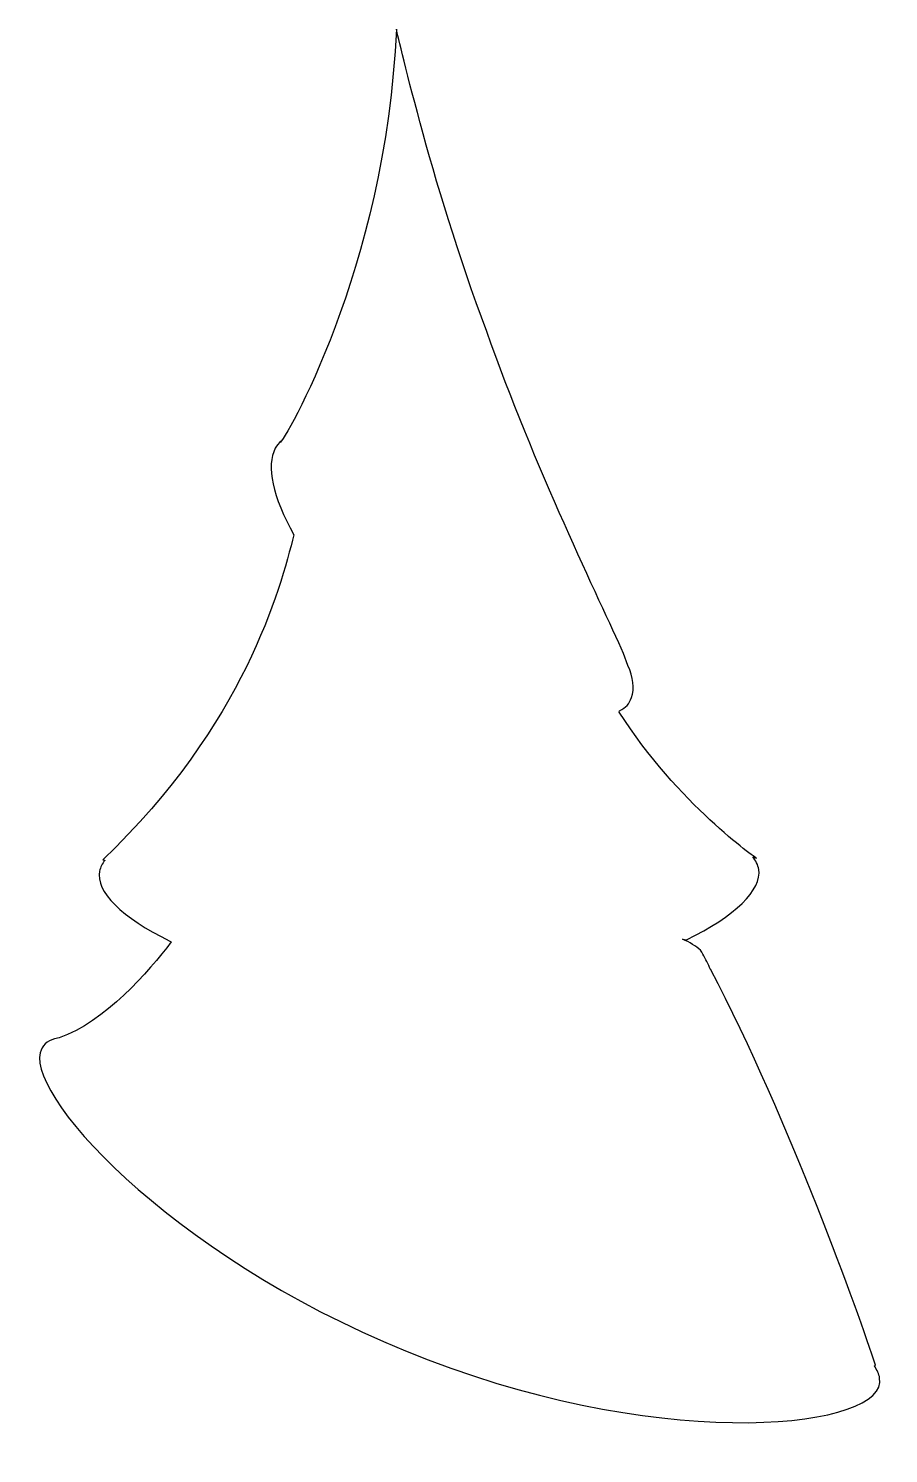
# Model space of a CAD drawing. Header units: centimetres. Extents: x -6 to 6, y -10.2 to 9.7.
import ezdxf

# ---------------------------------------------------------------- set-up
doc = ezdxf.new("R2010")
doc.units = ezdxf.units.CM
doc.header["$MEASUREMENT"] = 0
doc.layers.add('Camada 1', color=7, linetype='Continuous')

msp = doc.modelspace()

# ---------------------------------------------------------------- linework, layer by layer
at = {"layer": 'Camada 1'}
msp.add_open_spline([(-2.31414, 2.66781), (-2.61082, 3.18848), (-2.70694, 3.63362), (-2.57571, 3.87399), (-2.57571, 3.87399), (-2.55298, 3.91402), (-2.52494, 3.94733), (-2.49184, 3.97427), (-2.49184, 3.97427), (-2.49184, 3.97427), (-2.50975, 3.95382), (-2.50975, 3.95382), (-2.50975, 3.95382), (-2.47607, 3.93456), (-1.03144, 6.3537), (-0.88531, 9.72295), (-0.88531, 9.72295), (-0.87989, 9.73176), (-0.42422, 7.62912), (0.37657, 5.5047), (0.37657, 5.5047), (1.03565, 3.63044), (1.95963, 1.73928), (2.28747, 1.0117), (2.28747, 1.0117), (2.28747, 1.0117), (2.34819, 0.84488), (2.34819, 0.84488), (2.34819, 0.84488), (2.42204, 0.6752), (2.44259, 0.52307), (2.39764, 0.39488), (2.39764, 0.39488), (2.36425, 0.30294), (2.32514, 0.26164), (2.23077, 0.20927), (2.23077, 0.20927), (2.23077, 0.20927), (2.22675, 0.19244), (2.22675, 0.19244), (2.22675, 0.19244), (3.04577, -1.08783), (4.14199, -1.85186), (4.14342, -1.84549), (4.14342, -1.84549), (4.14342, -1.84549), (4.08947, -1.82763), (4.08947, -1.82763), (4.08947, -1.82763), (4.13524, -1.87981), (4.16392, -1.93762), (4.174, -2.0017), (4.174, -2.0017), (4.2217, -2.28443), (3.84057, -2.6571), (3.16673, -2.98333), (3.16673, -2.98333), (3.16673, -2.98333), (3.10834, -2.97476), (3.10834, -2.97476), (3.10834, -2.97476), (3.21232, -3.02082), (3.29805, -3.07244), (3.36332, -3.13023), (3.36332, -3.13023), (3.40126, -3.20087), (3.43862, -3.27133), (3.47598, -3.34314), (3.47598, -3.34314), (3.49204, -3.38981), (3.5008, -3.40743), (3.50212, -3.3923), (3.50212, -3.3923), (4.62935, -5.56392), (5.57172, -8.21166), (5.80415, -8.92005), (5.80415, -8.92005), (5.80415, -8.92005), (5.7874, -8.93249), (5.7874, -8.93249), (5.7874, -8.93249), (5.82883, -8.98908), (5.85415, -9.04475), (5.86212, -9.09968), (5.86212, -9.09968), (5.98579, -9.79286), (2.95567, -10.15251), (-0.43994, -8.84399), (-0.43994, -8.84399), (-3.8475, -7.55326), (-6.02071, -5.22733), (-5.85715, -4.56109), (-5.85715, -4.56109), (-5.83223, -4.45893), (-5.76396, -4.39565), (-5.65585, -4.36599), (-5.65585, -4.36599), (-5.65585, -4.36599), (-5.59293, -4.35456), (-5.59293, -4.35456), (-5.59293, -4.35456), (-4.95901, -4.13056), (-4.33984, -3.43045), (-4.02845, -3.01394), (-4.02845, -3.01394), (-4.02845, -3.01394), (-4.04567, -3.00116), (-4.04567, -3.00116), (-4.04567, -3.00116), (-4.71652, -2.67781), (-5.08942, -2.30703), (-5.02751, -2.02651), (-5.02751, -2.02651), (-5.01619, -1.97179), (-4.99097, -1.9216), (-4.95279, -1.87559), (-4.95279, -1.87559), (-4.95279, -1.87559), (-4.95356, -1.87495), (-4.95356, -1.87495), (-4.95356, -1.87495), (-4.96285, -1.87262), (-4.97253, -1.87069), (-4.98221, -1.86836), (-4.98221, -1.86836), (-2.99409, 0.03999), (-2.51647, 1.89774), (-2.31414, 2.66781), (-2.31414, 2.66781), (-2.31414, 2.66781), (-2.31414, 2.66781), (-2.31414, 2.66781)], degree=3, knots=[0, 0, 0, 0, 0.02941176, 0.02941176, 0.02941176, 0.02941176, 0.05882353, 0.05882353, 0.05882353, 0.05882353, 0.08823529, 0.08823529, 0.08823529, 0.08823529, 0.11764706, 0.11764706, 0.11764706, 0.11764706, 0.14705882, 0.14705882, 0.14705882, 0.14705882, 0.17647059, 0.17647059, 0.17647059, 0.17647059, 0.20588235, 0.20588235, 0.20588235, 0.20588235, 0.23529412, 0.23529412, 0.23529412, 0.23529412, 0.26470588, 0.26470588, 0.26470588, 0.26470588, 0.29411765, 0.29411765, 0.29411765, 0.29411765, 0.32352941, 0.32352941, 0.32352941, 0.32352941, 0.35294118, 0.35294118, 0.35294118, 0.35294118, 0.38235294, 0.38235294, 0.38235294, 0.38235294, 0.41176471, 0.41176471, 0.41176471, 0.41176471, 0.44117647, 0.44117647, 0.44117647, 0.44117647, 0.47058824, 0.47058824, 0.47058824, 0.47058824, 0.5, 0.5, 0.5, 0.5, 0.52941176, 0.52941176, 0.52941176, 0.52941176, 0.55882353, 0.55882353, 0.55882353, 0.55882353, 0.58823529, 0.58823529, 0.58823529, 0.58823529, 0.61764706, 0.61764706, 0.61764706, 0.61764706, 0.64705882, 0.64705882, 0.64705882, 0.64705882, 0.67647059, 0.67647059, 0.67647059, 0.67647059, 0.70588235, 0.70588235, 0.70588235, 0.70588235, 0.73529412, 0.73529412, 0.73529412, 0.73529412, 0.76470588, 0.76470588, 0.76470588, 0.76470588, 0.79411765, 0.79411765, 0.79411765, 0.79411765, 0.82352941, 0.82352941, 0.82352941, 0.82352941, 0.85294118, 0.85294118, 0.85294118, 0.85294118, 0.88235294, 0.88235294, 0.88235294, 0.88235294, 0.91176471, 0.91176471, 0.91176471, 0.91176471, 0.94117647, 0.94117647, 0.94117647, 0.94117647, 1, 1, 1, 1], dxfattribs=at)

doc.saveas('drawing.dxf')
